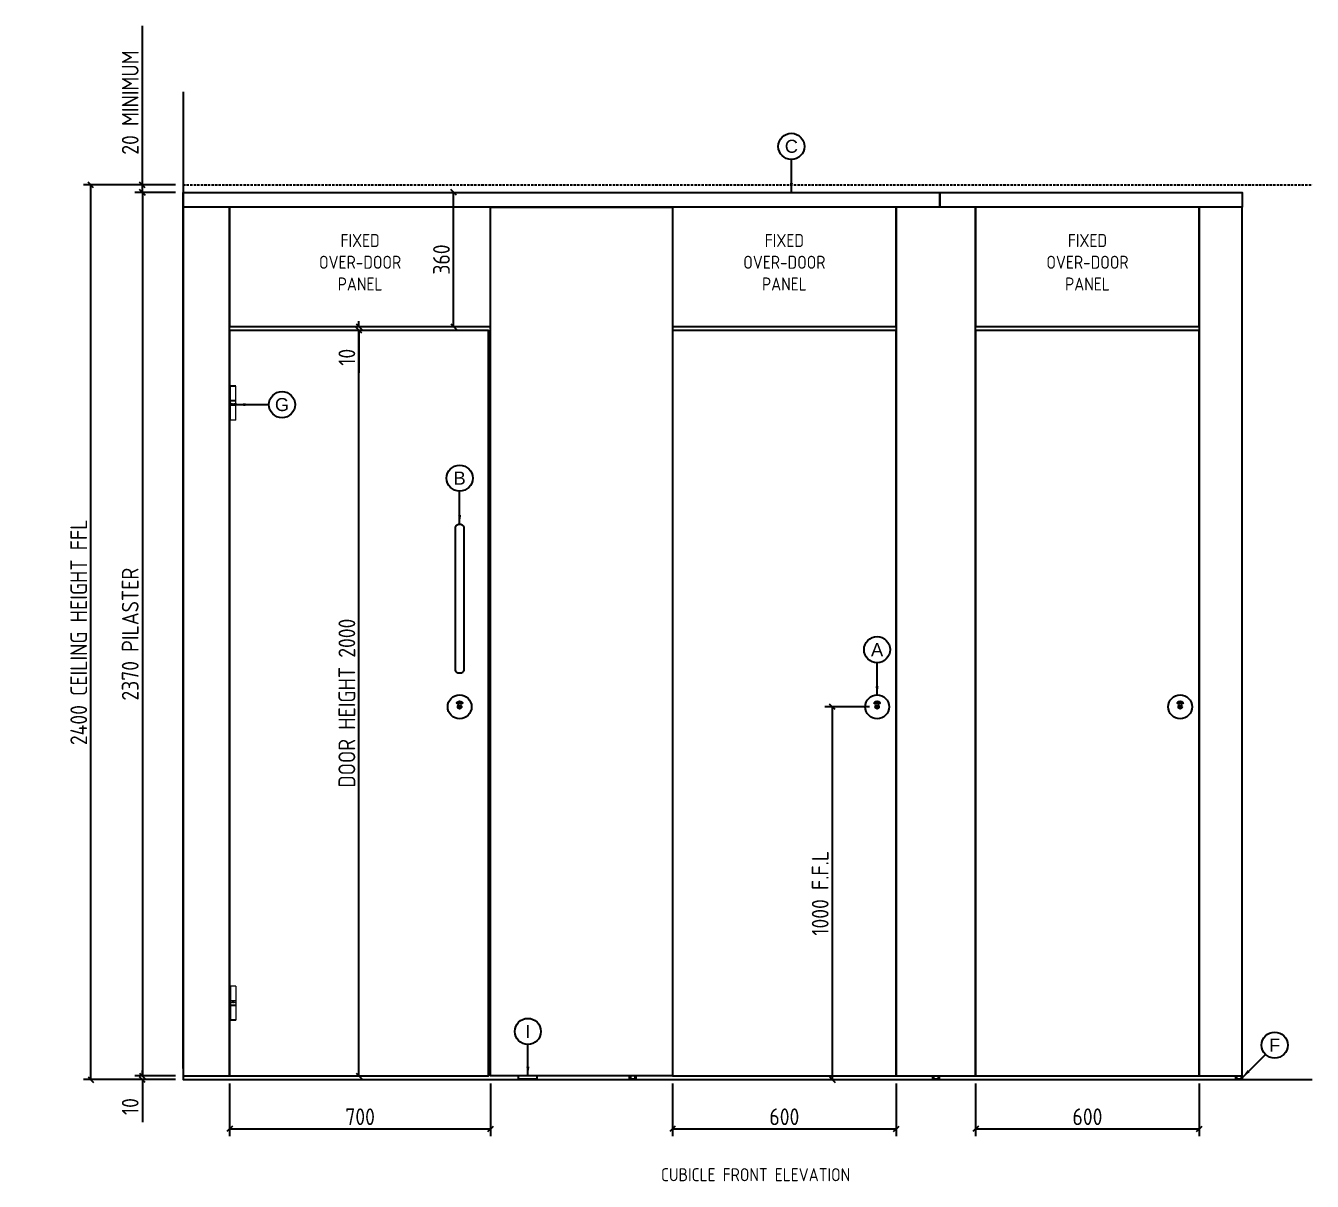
# Model space of a CAD drawing. Header units: inches. Extents: x 129892 to 140765, y 18172 to 24435.
# Drawn here: x 129892 to 133343, y 18172 to 21272 of the extents above; entities that cross this region are included whole.
import ezdxf

# ---------------------------------------------------------------- set-up
doc = ezdxf.new("R2010")
doc.units = ezdxf.units.IN
doc.header["$MEASUREMENT"] = 0
doc.header["$PDMODE"] = 66
doc.linetypes.add('DASHED2', pattern=[9.525, 6.35, -3.175])
doc.styles.add('EXCELSIOR', font='dim.shx', dxfattribs={"height": 45})
doc.styles.add('JD', font='dim.shx', dxfattribs={"height": 35})
doc.dimstyles.new('EXCELSIOR', dxfattribs={"dimtxt": 50, "dimasz": 15, "dimexe": 20, "dimexo": 20, "dimgap": 10, "dimtad": 1, "dimdec": 0, "dimtxsty": 'EXCELSIOR', "dimblk": 'OBLIQUE', "dimcen": 2.5, "dimclrd": 1, "dimclre": 1, "dimclrt": 1, "dimadec": 0, "dimazin": 0, "dimtfac": 1, "dimtdec": 0, "dimtofl": 0, "dimtmove": 0, "dimatfit": 3, "dimfxl": 0, "dimlwd": 25, "dimarcsym": 0})
doc.dimstyles.new('JD DIM', dxfattribs={"dimtxt": 50, "dimasz": 15, "dimexe": 20, "dimexo": 20, "dimgap": 10, "dimtad": 1, "dimdec": 0, "dimtxsty": 'JD', "dimblk": 'OBLIQUE', "dimcen": 2.5, "dimclrd": 1, "dimclre": 1, "dimclrt": 1, "dimadec": 0, "dimazin": 0, "dimtfac": 1, "dimtdec": 0, "dimtofl": 0, "dimtmove": 0, "dimatfit": 3, "dimfxl": 0, "dimlwd": 25, "dimarcsym": 0})

# ---------------------------------------------------------------- blocks, each defined once
blk = doc.blocks.new('_OBLIQUE')
at = {"color": 0, "linetype": 'ByBlock'}
blk.add_line((-0.5, -0.5), (0.5, 0.5), dxfattribs=at)
blk = doc.blocks.new('*D196')
at = {"color": 1, "lineweight": -2}
for p, q in [((130438.8, 18434.4), (130438.8, 18292.4)), ((131138.8, 18434.4), (131138.8, 18292.4))]:
    blk.add_line(p, q, dxfattribs=at)
at = {"color": 1, "lineweight": 25}
blk.add_line((130438.8, 18312.4), (131138.8, 18312.4), dxfattribs=at)
at = {"layer": 'Defpoints', "color": 0}
for p in [(130438.8, 18454.4), (131138.8, 18454.4), (131138.8, 18312.4)]:
    blk.add_point(p, dxfattribs=at)
at = {"color": 1, "lineweight": 25, "xscale": 15, "yscale": 15, "zscale": 15, "rotation": 180}
blk.add_blockref('_OBLIQUE', (130438.8, 18312.4), dxfattribs=at)
at = {"color": 1, "lineweight": 25, "xscale": 15, "yscale": 15, "zscale": 15}
blk.add_blockref('_OBLIQUE', (131138.8, 18312.4), dxfattribs=at)
at = {"color": 1, "insert": (130788.8, 18344.9), "char_height": 45, "attachment_point": 5, "style": 'EXCELSIOR'}
blk.add_mtext('700', dxfattribs=at)
blk = doc.blocks.new('*D197')
at = {"color": 1, "lineweight": -2}
for p, q in [((132439.8, 18434.4), (132439.8, 18292.4)), ((133039.8, 18434.4), (133039.8, 18292.4))]:
    blk.add_line(p, q, dxfattribs=at)
at = {"color": 1, "lineweight": 25}
blk.add_line((132439.8, 18312.4), (133039.8, 18312.4), dxfattribs=at)
at = {"layer": 'Defpoints', "color": 0}
for p in [(132439.8, 18454.4), (133039.8, 18454.4), (133039.8, 18312.4)]:
    blk.add_point(p, dxfattribs=at)
at = {"color": 1, "lineweight": 25, "xscale": 15, "yscale": 15, "zscale": 15, "rotation": 180}
blk.add_blockref('_OBLIQUE', (132439.8, 18312.4), dxfattribs=at)
at = {"color": 1, "lineweight": 25, "xscale": 15, "yscale": 15, "zscale": 15}
blk.add_blockref('_OBLIQUE', (133039.8, 18312.4), dxfattribs=at)
at = {"color": 1, "insert": (132739.8, 18344.9), "char_height": 45, "attachment_point": 5, "style": 'EXCELSIOR'}
blk.add_mtext('600', dxfattribs=at)
blk = doc.blocks.new('*D198')
at = {"color": 1, "lineweight": -2}
for p, q in [((131626.8, 18434.4), (131626.8, 18292.4)), ((132226.8, 18434.4), (132226.8, 18292.4))]:
    blk.add_line(p, q, dxfattribs=at)
at = {"color": 1, "lineweight": 25}
blk.add_line((131626.8, 18312.4), (132226.8, 18312.4), dxfattribs=at)
at = {"layer": 'Defpoints', "color": 0}
for p in [(131626.8, 18454.4), (132226.8, 18454.4), (132226.8, 18312.4)]:
    blk.add_point(p, dxfattribs=at)
at = {"color": 1, "lineweight": 25, "xscale": 15, "yscale": 15, "zscale": 15, "rotation": 180}
blk.add_blockref('_OBLIQUE', (131626.8, 18312.4), dxfattribs=at)
at = {"color": 1, "lineweight": 25, "xscale": 15, "yscale": 15, "zscale": 15}
blk.add_blockref('_OBLIQUE', (132226.8, 18312.4), dxfattribs=at)
at = {"color": 1, "insert": (131926.8, 18344.9), "char_height": 45, "attachment_point": 5, "style": 'EXCELSIOR'}
blk.add_mtext('600', dxfattribs=at)
blk = doc.blocks.new('*D199')
at = {"color": 1, "lineweight": 25}
blk.add_line((130785.8, 18454.4), (130785.8, 20454.4), dxfattribs=at)
at = {"color": 1, "lineweight": -2}
for p, q in [((130805.8, 20454.4), (130805.8, 20454.4)), ((130805.8, 18454.4), (130805.8, 18454.4))]:
    blk.add_line(p, q, dxfattribs=at)
at = {"layer": 'Defpoints', "color": 0}
for p in [(130785.8, 20454.4), (130785.8, 20454.4), (130785.8, 18454.4)]:
    blk.add_point(p, dxfattribs=at)
at = {"color": 1, "lineweight": 25, "xscale": 15, "yscale": 15, "zscale": 15}
for p, rotation in [((130785.8, 20454.4), 90), ((130785.8, 18454.4), 270)]:
    blk.add_blockref('_OBLIQUE', p, dxfattribs=dict(at, rotation=rotation))
at = {"color": 1, "insert": (130753.3, 19454.4), "char_height": 45, "attachment_point": 5, "rotation": 90, "style": 'EXCELSIOR'}
blk.add_mtext('DOOR HEIGHT 2000', dxfattribs=at)
blk = doc.blocks.new('*D200')
at = {"color": 1, "lineweight": -2}
for p, q in [((130293.8, 20824.4), (130184.7, 20824.4)), ((130293.8, 18454.4), (130184.7, 18454.4))]:
    blk.add_line(p, q, dxfattribs=at)
at = {"color": 1, "lineweight": 25}
blk.add_line((130204.7, 20824.4), (130204.7, 18454.4), dxfattribs=at)
at = {"layer": 'Defpoints', "color": 0}
for p in [(130313.8, 20824.4), (130204.7, 18454.4), (130313.8, 18454.4)]:
    blk.add_point(p, dxfattribs=at)
at = {"color": 1, "lineweight": 25, "xscale": 15, "yscale": 15, "zscale": 15}
for p, rotation in [((130204.7, 20824.4), 90), ((130204.7, 18454.4), 270)]:
    blk.add_blockref('_OBLIQUE', p, dxfattribs=dict(at, rotation=rotation))
at = {"color": 1, "insert": (130172.2, 19639.4), "char_height": 45, "attachment_point": 5, "rotation": 90, "style": 'EXCELSIOR'}
blk.add_mtext('2370 PILASTER', dxfattribs=at)
blk = doc.blocks.new('*D201')
at = {"color": 1, "lineweight": -2}
for p, q in [((132155.6, 19444.4), (132035.4, 19444.4)), ((132075.4, 18444.4), (132075.4, 18444.4))]:
    blk.add_line(p, q, dxfattribs=at)
at = {"color": 1, "lineweight": 25}
blk.add_line((132055.4, 19444.4), (132055.4, 18444.4), dxfattribs=at)
at = {"layer": 'Defpoints', "color": 0}
for p in [(132175.6, 19444.4), (132055.4, 18444.4), (132055.4, 18444.4)]:
    blk.add_point(p, dxfattribs=at)
at = {"color": 1, "lineweight": 25, "xscale": 15, "yscale": 15, "zscale": 15}
for p, rotation in [((132055.4, 19444.4), 90), ((132055.4, 18444.4), 270)]:
    blk.add_blockref('_OBLIQUE', p, dxfattribs=dict(at, rotation=rotation))
at = {"color": 1, "insert": (132022.9, 18944.4), "char_height": 45, "attachment_point": 5, "rotation": 90, "style": 'EXCELSIOR'}
blk.add_mtext('1000 F.F.L', dxfattribs=at)
blk = doc.blocks.new('*D161')
at = {"color": 1, "lineweight": 25}
for p, q in [((130204.7, 18454.4), (130204.7, 18469.4)), ((130204.7, 18444.4), (130204.7, 18330.1))]:
    blk.add_line(p, q, dxfattribs=at)
at = {"color": 1, "lineweight": -2}
for p, q in [((130293.8, 18454.4), (130184.7, 18454.4)), ((130293.8, 18444.4), (130184.7, 18444.4))]:
    blk.add_line(p, q, dxfattribs=at)
at = {"layer": 'Defpoints', "color": 0}
for p in [(130204.7, 18444.4), (130313.8, 18454.4), (130313.8, 18444.4)]:
    blk.add_point(p, dxfattribs=at)
at = {"color": 1, "lineweight": 25, "xscale": 15, "yscale": 15, "zscale": 15}
for p, rotation in [((130204.7, 18454.4), 270), ((130204.7, 18444.4), 90)]:
    blk.add_blockref('_OBLIQUE', p, dxfattribs=dict(at, rotation=rotation))
at = {"color": 1, "insert": (130172.2, 18372.2), "char_height": 45, "attachment_point": 5, "rotation": 90, "style": 'EXCELSIOR'}
blk.add_mtext('10', dxfattribs=at)
blk = doc.blocks.new('*D162')
at = {"color": 1, "lineweight": 25}
for p, q in [((130204.7, 20844.4), (130204.7, 21271.5)), ((130204.7, 20824.4), (130204.7, 20844.4))]:
    blk.add_line(p, q, dxfattribs=at)
at = {"color": 1, "lineweight": -2}
for p, q in [((130293.8, 20844.4), (130184.7, 20844.4)), ((130293.8, 20824.4), (130184.7, 20824.4))]:
    blk.add_line(p, q, dxfattribs=at)
at = {"layer": 'Defpoints', "color": 0}
for p in [(130204.7, 20844.4), (130313.8, 20844.4), (130313.8, 20824.4)]:
    blk.add_point(p, dxfattribs=at)
at = {"color": 1, "lineweight": 25, "xscale": 15, "yscale": 15, "zscale": 15}
for p, rotation in [((130204.7, 20844.4), 90), ((130204.7, 20824.4), 270)]:
    blk.add_blockref('_OBLIQUE', p, dxfattribs=dict(at, rotation=rotation))
at = {"color": 1, "insert": (130172.2, 21065.5), "char_height": 45, "attachment_point": 5, "rotation": 90, "style": 'EXCELSIOR'}
blk.add_mtext('20 MINIMUM', dxfattribs=at)
blk = doc.blocks.new('A$C6E2B0AAA')
for centre, radius, start, end in [((2.5, 2.5), 2.5, 122.0054, 315), ((7.5, -5.1), 11.6, 56.8925, 123.1075), ((7.5, -1.1), 3.72, 29.6319, 150.3681), ((12.5, 2.5), 2.5, 225, 57.9946)]:
    blk.add_arc(centre, radius, start, end)
blk = doc.blocks.new('A$C3C4337C1')
for points in [[(31, 26.9), (31, 36.7)], [(32, 42.8), (32, 46.7)], [(33, 26.9), (33, 36.7)]]:
    blk.add_lwpolyline(points)
for centre, radius in [((32, 32), 32), ((32, 31.8), 5)]:
    blk.add_circle(centre, radius)
at = {"extrusion": (0, 0, -1), "zscale": -1}
blk.add_blockref('A$C6E2B0AAA', (-39.5, 40.2), dxfattribs=at)
blk = doc.blocks.new('*D143')
at = {"color": 1, "lineweight": 25}
for p, q in [((130785.8, 20464.4), (130785.8, 20479.4)), ((130785.8, 20454.4), (130785.8, 20340.1))]:
    blk.add_line(p, q, dxfattribs=at)
at = {"color": 1, "lineweight": -2}
for p, q in [((130805.8, 20464.4), (130805.8, 20464.4)), ((130805.8, 20454.4), (130805.8, 20454.4))]:
    blk.add_line(p, q, dxfattribs=at)
at = {"layer": 'Defpoints', "color": 0}
for p in [(130785.8, 20464.4), (130785.8, 20454.4), (130785.8, 20454.4)]:
    blk.add_point(p, dxfattribs=at)
at = {"color": 1, "lineweight": 25, "xscale": 15, "yscale": 15, "zscale": 15}
for p, rotation in [((130785.8, 20464.4), 270), ((130785.8, 20454.4), 90)]:
    blk.add_blockref('_OBLIQUE', p, dxfattribs=dict(at, rotation=rotation))
at = {"color": 1, "insert": (130753.3, 20382.2), "char_height": 45, "attachment_point": 5, "rotation": 90, "style": 'EXCELSIOR'}
blk.add_mtext('10', dxfattribs=at)
blk = doc.blocks.new('*D144')
at = {"color": 1, "lineweight": 25}
blk.add_line((131039.5, 20464.4), (131039.5, 20824.4), dxfattribs=at)
at = {"color": 1, "lineweight": -2}
for p, q in [((131059.5, 20824.4), (131059.5, 20824.4)), ((131059.5, 20464.4), (131059.5, 20464.4))]:
    blk.add_line(p, q, dxfattribs=at)
at = {"layer": 'Defpoints', "color": 0}
for p in [(131039.5, 20824.4), (131039.5, 20824.4), (131039.5, 20464.4)]:
    blk.add_point(p, dxfattribs=at)
at = {"color": 1, "lineweight": 25, "xscale": 15, "yscale": 15, "zscale": 15}
for p, rotation in [((131039.5, 20824.4), 90), ((131039.5, 20464.4), 270)]:
    blk.add_blockref('_OBLIQUE', p, dxfattribs=dict(at, rotation=rotation))
at = {"color": 1, "insert": (131007, 20644.4), "char_height": 45, "attachment_point": 5, "rotation": 90, "style": 'EXCELSIOR'}
blk.add_mtext('360', dxfattribs=at)
blk = doc.blocks.new('*D145')
at = {"color": 1, "lineweight": -2}
for p, q in [((130293.8, 20844.4), (130046.6, 20844.4)), ((130293.8, 18444.4), (130046.6, 18444.4))]:
    blk.add_line(p, q, dxfattribs=at)
at = {"color": 1, "lineweight": 25}
blk.add_line((130066.6, 18444.4), (130066.6, 20844.4), dxfattribs=at)
at = {"layer": 'Defpoints', "color": 0}
for p in [(130066.6, 20844.4), (130313.8, 20844.4), (130313.8, 18444.4)]:
    blk.add_point(p, dxfattribs=at)
at = {"color": 1, "lineweight": 25, "xscale": 15, "yscale": 15, "zscale": 15}
for p, rotation in [((130066.6, 20844.4), 90), ((130066.6, 18444.4), 270)]:
    blk.add_blockref('_OBLIQUE', p, dxfattribs=dict(at, rotation=rotation))
at = {"color": 1, "insert": (130034.1, 19644.4), "char_height": 45, "attachment_point": 5, "rotation": 90, "style": 'EXCELSIOR'}
blk.add_mtext('2400 CEILING HEIGHT FFL', dxfattribs=at)

msp = doc.modelspace()

# ---------------------------------------------------------------- linework, layer by layer
at = {"color": 7, "linetype": 'Continuous', "lineweight": 15}
for p, q in [((130438.8, 20213.9), (130438.8, 20304.4)), ((130439.7, 20304.4), (130439.7, 20265.4)), ((130441, 20265.4), (130441, 20304.4)), ((130455.8, 20259.4), (130455.8, 20304.4)), ((130440.8, 20259.4), (130440.8, 20265.4)), ((130440.8, 20213.9), (130440.8, 20258.9)), ((130455.8, 20213.9), (130455.8, 20258.9)), ((130455.8, 20252.9), (130440.8, 20252.9)), ((130440.8, 20214.4), (130438.8, 20214.4)), ((130455.8, 20213.9), (130438.8, 20213.9)), ((130455.8, 18694.9), (130438.8, 18694.9)), ((130438.8, 18694.9), (130438.8, 18604.4)), ((130440.8, 18694.4), (130438.8, 18694.4)), ((130440.8, 18694.9), (130440.8, 18649.9)), ((130455.8, 18694.9), (130455.8, 18649.9)), ((130439.7, 18604.4), (130439.7, 18643.4)), ((130455.8, 18655.9), (130440.8, 18655.9)), ((130440.8, 18649.4), (130440.8, 18643.4)), ((130441, 18643.4), (130441, 18604.4)), ((130455.8, 18649.4), (130455.8, 18604.4))]:
    msp.add_line(p, q, dxfattribs=at)
at = {"color": 251}
for p, q in [((130455.8, 20265.4), (130438.8, 20265.4)), ((130455.8, 18643.4), (130438.8, 18643.4))]:
    msp.add_line(p, q, dxfattribs=at)
for points in [[(130313.8, 21094.4), (130313.8, 18444.4), (133342.8, 18444.4)], [(130313.8, 18474.4), (130313.8, 20784.4)], [(130439.7, 20304.4), (130438.8, 20304.4)], [(130455.8, 20304.4), (130439.7, 20304.4)], [(130439.7, 18604.4), (130438.8, 18604.4)], [(130455.8, 18604.4), (130439.7, 18604.4)], [(131213.8, 18444.4), (131213.8, 18454.4)], [(131263.8, 18444.4), (131263.8, 18454.4)]]:
    msp.add_lwpolyline(points)
at = {"color": 252, "linetype": 'DASHED2'}
msp.add_lwpolyline([(130313.8, 20844.4), (133342.8, 20844.4)], dxfattribs=at)
for points in [[(130313.8, 20824.4), (132343.8, 20824.4), (132343.8, 20784.4), (130313.8, 20784.4)], [(132343.8, 20824.4), (133154.8, 20824.4), (133154.8, 20784.4), (132343.8, 20784.4)], [(130438.8, 20784.4), (130313.8, 20784.4), (130313.8, 18454.4), (130438.8, 18454.4)], [(130438.8, 20464.4), (131138.8, 20464.4), (131138.8, 20784.4), (130438.8, 20784.4)], [(131138.8, 20784.4), (131626.8, 20784.4), (131626.8, 18454.4), (131138.8, 18454.4)], [(131626.8, 20464.4), (132226.8, 20464.4), (132226.8, 20784.4), (131626.8, 20784.4)], [(132226.8, 18454.4), (132439.8, 18454.4), (132439.8, 20784.4), (132226.8, 20784.4)], [(132439.8, 20464.4), (133039.8, 20464.4), (133039.8, 20784.4), (132439.8, 20784.4)], [(133039.8, 18454.4), (133154.8, 18454.4), (133154.8, 20784.4), (133039.8, 20784.4)], [(130438.8, 18454.4), (131132.8, 18454.4), (131132.8, 20454.4), (130438.8, 20454.4)], [(131626.8, 18454.4), (132226.8, 18454.4), (132226.8, 20454.4), (131626.8, 20454.4)], [(132439.8, 18454.4), (133039.8, 18454.4), (133039.8, 20454.4), (132439.8, 20454.4)], [(131213.8, 18446.4), (131263.8, 18446.4), (131263.8, 18444.4), (131213.8, 18444.4)], [(131526.8, 18454.4), (131528.8, 18454.4), (131528.8, 18444.4), (131511.8, 18444.4), (131511.8, 18454.4), (131513.8, 18454.4), (131513.8, 18446.4), (131526.8, 18446.4)], [(132339.8, 18454.4), (132341.8, 18454.4), (132341.8, 18444.4), (132324.8, 18444.4), (132324.8, 18454.4), (132326.8, 18454.4), (132326.8, 18446.4), (132339.8, 18446.4)], [(133152.8, 18454.4), (133154.8, 18454.4), (133154.8, 18444.4), (133137.8, 18444.4), (133137.8, 18454.4), (133139.8, 18454.4), (133139.8, 18446.4), (133152.8, 18446.4)]]:
    msp.add_lwpolyline(points, close=True)
msp.add_lwpolyline([(131054.8, 19934.4), (131056.8, 19934.4, -0.414214), (131066.8, 19924.4), (131066.8, 19544.4, -0.414214), (131056.8, 19534.4), (131054.8, 19534.4, -0.414214), (131044.8, 19544.4), (131044.8, 19924.4, -0.414214)], format="xyb", close=True)
at = {"color": 122}
for centre in [(131945.6, 20947.9), (130579.3, 20255.1), (131055.8, 20057.9), (132175.5, 19597.9), (131238.8, 18573.8), (133241.9, 18537)]:
    msp.add_circle(centre, 35, dxfattribs=at)
at = {"color": 7, "linetype": 'Continuous', "lineweight": 15}
for points, knots in [([(130447.1, 20256.7), (130446.7, 20256.8), (130445.8, 20257), (130444.6, 20257.4), (130443.5, 20257.7), (130442.6, 20258), (130441.8, 20258.4), (130441.3, 20258.7), (130440.9, 20259), (130440.8, 20259.2), (130440.8, 20259.4), (130440.8, 20259.4)], [0, 0, 0, 0, 0.121901, 0.247337, 0.369248, 0.494695, 0.616604, 0.742048, 0.86396, 0.989407, 1, 1, 1, 1]), ([(130440.9, 20259.1), (130440.9, 20259), (130440.8, 20258.8), (130440.9, 20258.5), (130441.2, 20258.2), (130441.7, 20257.9), (130442.4, 20257.6), (130443.4, 20257.2), (130444.4, 20256.9), (130445.7, 20256.5), (130446.6, 20256.3), (130447.1, 20256.2)], [0, 0, 0, 0, 0.079978, 0.190965, 0.305171, 0.416157, 0.530361, 0.641349, 0.755555, 0.875717, 1, 1, 1, 1]), ([(130446.4, 20256.9), (130446.4, 20256.8), (130446.5, 20256.7), (130446.6, 20256.6), (130446.6, 20256.5), (130446.7, 20256.4), (130446.7, 20256.4), (130446.8, 20256.4), (130446.8, 20256.4), (130446.8, 20256.3), (130446.8, 20256.3), (130446.9, 20256.3), (130447, 20256.2), (130447, 20256.2), (130447.1, 20256.2), (130447.1, 20256.2)], [-0.3300646, -0.3300646, -0.3300646, -0.3300646, -0.2714782, -0.2714782, -0.2186678, -0.2186678, -0.1856614, -0.1856614, -0.1650323, -0.1650323, -0.1237742, -0.1237742, -0.0577613, -0.0577613, 0, 0, 0, 0]), ([(130455.8, 20259.4), (130455.8, 20259.3), (130455.8, 20259.1), (130455.4, 20258.7), (130454.9, 20258.4), (130454.2, 20258.1), (130453.3, 20257.7), (130452.2, 20257.4), (130450.9, 20257.1), (130450, 20256.8), (130449.5, 20256.7)], [0, 0, 0, 0, 0.111321, 0.236769, 0.358683, 0.484132, 0.606046, 0.731496, 0.863485, 1, 1, 1, 1]), ([(130449.5, 20256.2), (130449.9, 20256.3), (130450.8, 20256.5), (130452, 20256.8), (130453.1, 20257.2), (130454, 20257.5), (130454.8, 20257.8), (130455.4, 20258.2), (130455.7, 20258.5), (130455.9, 20258.8), (130455.8, 20259), (130455.7, 20259.1)], [0, 0, 0, 0, 0.11097, 0.225157, 0.336139, 0.450338, 0.561321, 0.675521, 0.786503, 0.900704, 1, 1, 1, 1]), ([(130449.5, 20256.2), (130449.6, 20256.2), (130449.6, 20256.2), (130449.7, 20256.2), (130449.7, 20256.3), (130449.8, 20256.3), (130449.8, 20256.3), (130449.8, 20256.4), (130449.9, 20256.4), (130449.9, 20256.4), (130449.9, 20256.4), (130450, 20256.5), (130450.1, 20256.6), (130450.2, 20256.7), (130450.2, 20256.8), (130450.3, 20256.9)], [-0.3300646, -0.3300646, -0.3300646, -0.3300646, -0.2723033, -0.2723033, -0.2062904, -0.2062904, -0.1650323, -0.1650323, -0.1444033, -0.1444033, -0.1113968, -0.1113968, -0.0585865, -0.0585865, 0, 0, 0, 0]), ([(130447.1, 20256.7), (130447.5, 20256.6), (130447.9, 20256.5), (130448.7, 20256.5), (130449.1, 20256.6), (130449.5, 20256.7)], [0, 0, 0, 0, 0.5, 0.5, 1, 1, 1, 1]), ([(130449.5, 20256.2), (130449.1, 20256.1), (130448.7, 20256), (130447.9, 20256), (130447.5, 20256.1), (130447.1, 20256.2)], [0, 0, 0, 0, 0.5, 0.5, 1, 1, 1, 1]), ([(130440.9, 18649.6), (130440.9, 18649.7), (130440.8, 18649.9), (130440.9, 18650.2), (130441.2, 18650.5), (130441.7, 18650.9), (130442.4, 18651.2), (130443.4, 18651.5), (130444.4, 18651.9), (130445.7, 18652.2), (130446.6, 18652.5), (130447.1, 18652.6)], [0, 0, 0, 0, 0.079978, 0.190965, 0.305171, 0.416157, 0.530361, 0.641349, 0.755555, 0.875717, 1, 1, 1, 1]), ([(130447.1, 18652.1), (130446.7, 18652), (130445.8, 18651.7), (130444.6, 18651.4), (130443.5, 18651.1), (130442.6, 18650.7), (130441.8, 18650.4), (130441.3, 18650.1), (130440.9, 18649.7), (130440.8, 18649.5), (130440.8, 18649.4), (130440.8, 18649.4)], [0, 0, 0, 0, 0.121901, 0.247337, 0.369248, 0.494695, 0.616604, 0.742048, 0.86396, 0.989407, 1, 1, 1, 1]), ([(130446.4, 18651.8), (130446.4, 18652), (130446.5, 18652.1), (130446.6, 18652.2), (130446.6, 18652.2), (130446.7, 18652.3), (130446.7, 18652.3), (130446.8, 18652.4), (130446.8, 18652.4), (130446.8, 18652.4), (130446.8, 18652.4), (130446.9, 18652.5), (130447, 18652.5), (130447, 18652.6), (130447.1, 18652.6), (130447.1, 18652.6)], [-0.3300646, -0.3300646, -0.3300646, -0.3300646, -0.2714782, -0.2714782, -0.2186678, -0.2186678, -0.1856614, -0.1856614, -0.1650323, -0.1650323, -0.1237742, -0.1237742, -0.0577613, -0.0577613, 0, 0, 0, 0]), ([(130449.5, 18652.6), (130449.1, 18652.7), (130448.7, 18652.8), (130447.9, 18652.8), (130447.5, 18652.7), (130447.1, 18652.6)], [0, 0, 0, 0, 0.5, 0.5, 1, 1, 1, 1]), ([(130447.1, 18652.1), (130447.5, 18652.2), (130447.9, 18652.2), (130448.7, 18652.2), (130449.1, 18652.2), (130449.5, 18652.1)], [0, 0, 0, 0, 0.5, 0.5, 1, 1, 1, 1]), ([(130449.5, 18652.6), (130449.6, 18652.6), (130449.6, 18652.6), (130449.7, 18652.5), (130449.7, 18652.5), (130449.8, 18652.4), (130449.8, 18652.4), (130449.8, 18652.4), (130449.9, 18652.4), (130449.9, 18652.3), (130449.9, 18652.3), (130450, 18652.2), (130450.1, 18652.2), (130450.2, 18652.1), (130450.2, 18652), (130450.3, 18651.8)], [-0.3300646, -0.3300646, -0.3300646, -0.3300646, -0.2723033, -0.2723033, -0.2062904, -0.2062904, -0.1650323, -0.1650323, -0.1444033, -0.1444033, -0.1113968, -0.1113968, -0.0585865, -0.0585865, 0, 0, 0, 0]), ([(130449.5, 18652.6), (130449.9, 18652.5), (130450.8, 18652.3), (130452, 18651.9), (130453.1, 18651.6), (130454, 18651.3), (130454.8, 18650.9), (130455.4, 18650.6), (130455.7, 18650.3), (130455.9, 18650), (130455.8, 18649.7), (130455.7, 18649.6)], [0, 0, 0, 0, 0.11097, 0.225157, 0.336139, 0.450338, 0.561321, 0.675521, 0.786503, 0.900704, 1, 1, 1, 1]), ([(130455.8, 18649.4), (130455.8, 18649.5), (130455.8, 18649.7), (130455.4, 18650), (130454.9, 18650.3), (130454.2, 18650.7), (130453.3, 18651), (130452.2, 18651.4), (130450.9, 18651.7), (130450, 18651.9), (130449.5, 18652.1)], [0, 0, 0, 0, 0.111321, 0.236769, 0.358683, 0.484132, 0.606046, 0.731496, 0.863485, 1, 1, 1, 1])]:
    msp.add_open_spline(points, degree=3, knots=knots, dxfattribs=at)
at = {"color": 251}
for points in [[(130446.6, 20256.8), (130446.8, 20256.7), (130447.3, 20256.5), (130448.2, 20256.4), (130449.1, 20256.4), (130449.7, 20256.6), (130450, 20256.8), (130450.1, 20256.8)], [(130446.6, 18651.9), (130446.8, 18652.1), (130447.3, 18652.3), (130448.2, 18652.4), (130449.1, 18652.3), (130449.7, 18652.1), (130450, 18652), (130450.1, 18651.9)]]:
    msp.add_open_spline(points, degree=3, knots=[0, 0, 0, 0, 0.214302, 0.455915, 0.697851, 0.935873, 1, 1, 1, 1], dxfattribs=at)

# ---------------------------------------------------------------- block references
for p in [(131023.8, 19412.6), (132143.6, 19412.6), (132956.6, 19412.6)]:
    msp.add_blockref('A$C3C4337C1', p)

# ---------------------------------------------------------------- texts
at = {"char_height": 35, "attachment_point": 5, "style": 'JD'}
for s, insert, width in [('{\\fArial|b0|i0|c0|p34;\\C122;C}', (131945.6, 20947.9), 100), ('{\\fArial|b0|i0|c0|p34;\\C122;G}', (130579.3, 20255.1), 100), ('{\\fArial|b0|i0|c0|p34;\\C122;B}', (131055.8, 20057.9), 100), ('{\\fArial|b0|i0|c0|p34;\\C122;A}', (132175.5, 19597.9), 100), ('{\\fArial|b0|i0|c0|p34;\\C122;I}', (131238.8, 18573.8), 100), ('{\\fArial|b0|i0|c0|p34;\\C122;F}', (133241.9, 18537), 100), ('CUBICLE FRONT ELEVATION', (131849.6, 18189.4), 905.833)]:
    msp.add_mtext(s, dxfattribs=dict(at, insert=insert, width=width))
at = {"color": 0, "char_height": 35, "attachment_point": 5, "style": 'JD'}
for insert in [(130788.8, 20637), (131926.8, 20637), (132739.8, 20637)]:
    msp.add_mtext('{\\C256;FIXED\\POVER-DOOR\\PPANEL}', dxfattribs=dict(at, insert=insert))

# ---------------------------------------------------------------- dimensions: what is measured, and where the dimension line sits
for base, p1, p2, text, picture, middle in [((130204.7, 20844.4), (130313.8, 20824.4), (130313.8, 20844.4), '<> MINIMUM', '*D162', (130172.2, 21065.5)), ((130066.6, 20844.4), (130313.8, 18444.4), (130313.8, 20844.4), '<> CEILING HEIGHT FFL', '*D145', (130034.1, 19644.4)), ((130204.7, 18454.4), (130313.8, 20824.4), (130313.8, 18454.4), '<> PILASTER', '*D200', (130172.2, 19639.4)), ((130785.8, 20454.4), (130785.8, 18454.4), (130785.8, 20454.4), 'DOOR HEIGHT <>', '*D199', (130753.3, 19454.4)), ((132055.4, 18444.4), (132175.6, 19444.4), (132055.4, 18444.4), '<> F.F.L', '*D201', (132022.9, 18944.4))]:
    dim = msp.add_linear_dim(base=base, p1=p1, p2=p2, angle=90, text=text, dimstyle='EXCELSIOR')
    dim.commit()
    dim.dimension.update_dxf_attribs({"geometry": picture, "text_midpoint": middle})
for base, p1, p2, picture, middle in [((131039.5, 20824.4), (131039.5, 20464.4), (131039.5, 20824.4), '*D144', (131007, 20644.4)), ((130785.8, 20454.4), (130785.8, 20464.4), (130785.8, 20454.4), '*D143', (130753.3, 20382.2)), ((130204.7, 18444.4), (130313.8, 18454.4), (130313.8, 18444.4), '*D161', (130172.2, 18372.2))]:
    dim = msp.add_linear_dim(base=base, p1=p1, p2=p2, angle=90, dimstyle='EXCELSIOR')
    dim.commit()
    dim.dimension.update_dxf_attribs({"geometry": picture, "text_midpoint": middle})
for base, p1, p2, picture, middle in [((131138.8, 18312.4), (130438.8, 18454.4), (131138.8, 18454.4), '*D196', (130788.8, 18344.9)), ((132226.8, 18312.4), (131626.8, 18454.4), (132226.8, 18454.4), '*D198', (131926.8, 18344.9)), ((133039.8, 18312.4), (132439.8, 18454.4), (133039.8, 18454.4), '*D197', (132739.8, 18344.9))]:
    dim = msp.add_linear_dim(base=base, p1=p1, p2=p2, dimstyle='EXCELSIOR')
    dim.commit()
    dim.dimension.update_dxf_attribs({"geometry": picture, "text_midpoint": middle})

# ---------------------------------------------------------------- leaders
at = {"color": 122}
for points in [[(131945.6, 20824.4), (131945.6, 20912.9)], [(130455.8, 20255.1), (130544.3, 20255.1)], [(131055.8, 19934.4), (131055.8, 20022.9)], [(132175.5, 19474.4), (132175.5, 19562.9)], [(131238.8, 18454.1), (131238.8, 18538.8)], [(133154.5, 18449.6), (133217.1, 18512.2)]]:
    msp.add_leader(points, dimstyle='JD DIM', override={"dimasz": 25, "dimgap": 10, "dimtad": 0, "dimclrd": 122, "dimfxl": 4}, dxfattribs=at)

doc.saveas('drawing.dxf')
